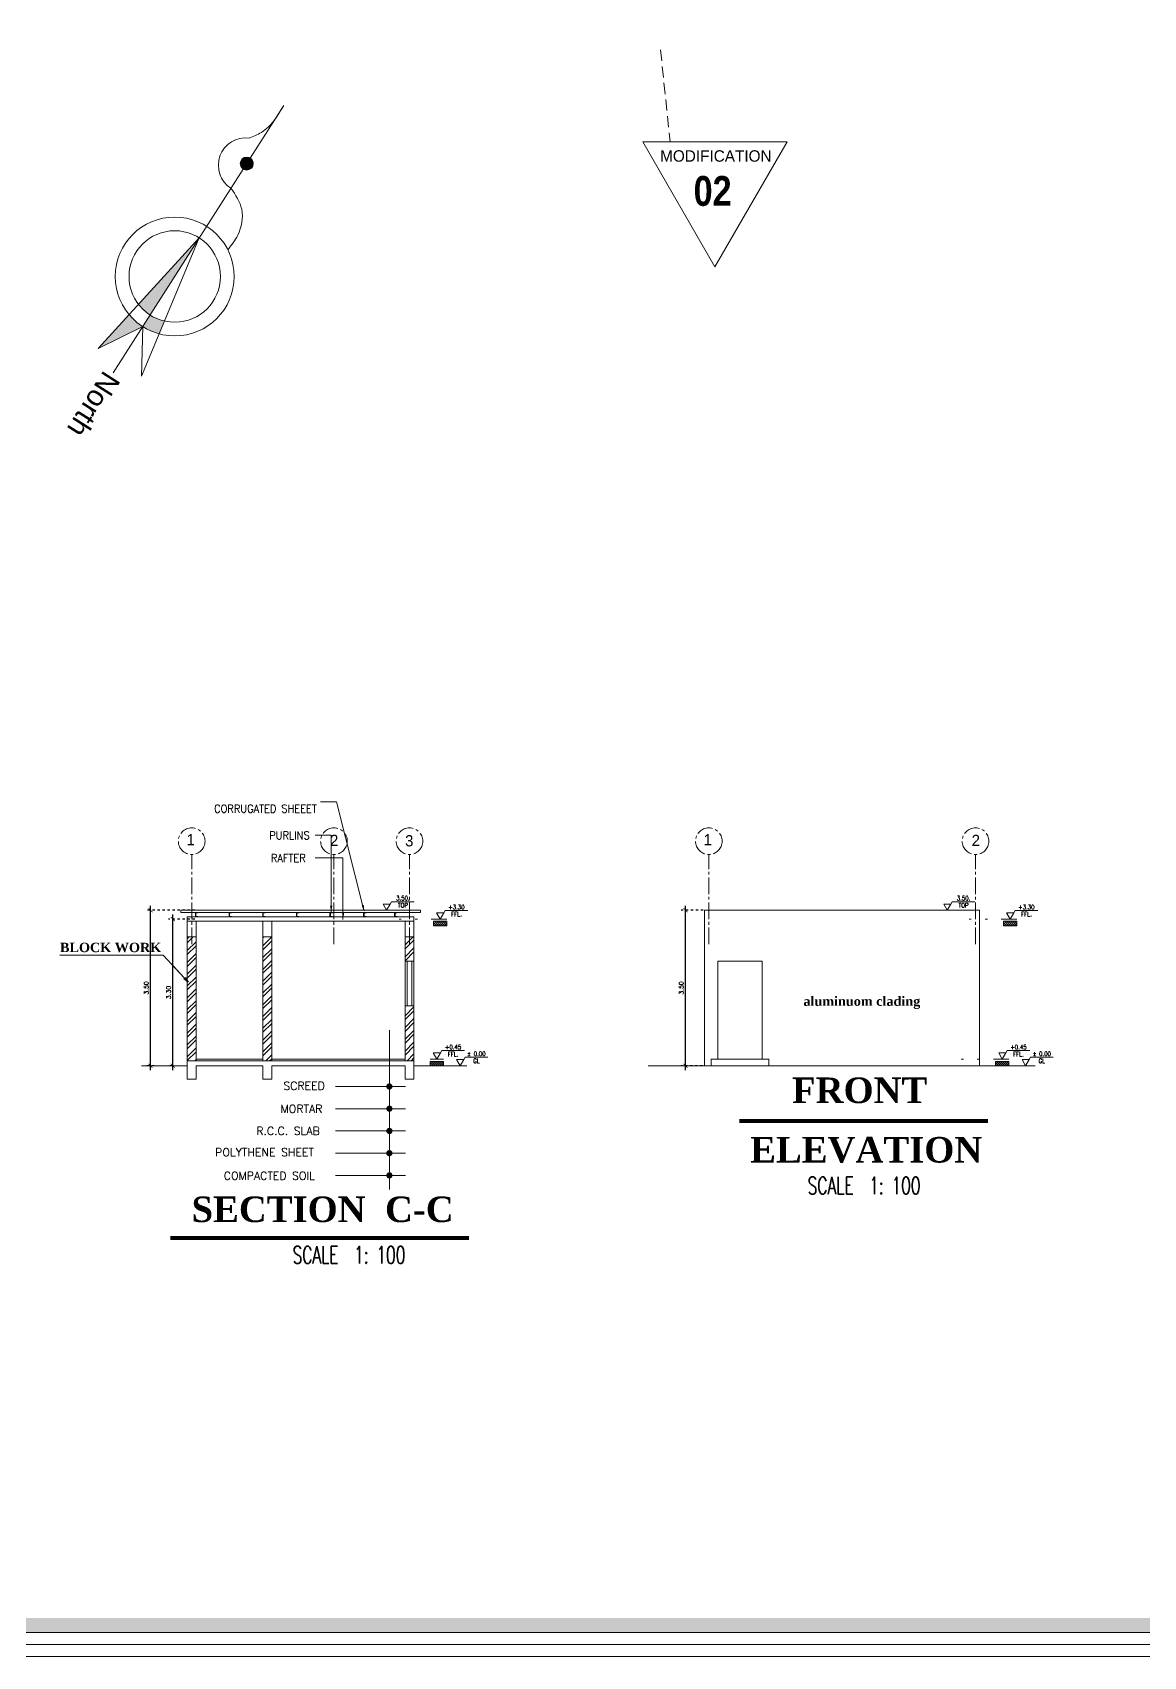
# Model space of a CAD drawing. Header units: inches. Extents: x -68096 to 69834, y -16833 to 17650.
# Drawn here: x 864.4 to 914.4, y 110.4 to 183.5 of the extents above; entities that cross this region are included whole.
import ezdxf
from ezdxf.enums import TextEntityAlignment as Align

# ---------------------------------------------------------------- set-up
doc = ezdxf.new("R2010")
doc.units = ezdxf.units.IN
doc.header["$MEASUREMENT"] = 0
for name, pattern in [('CENTER2', [1.125, 0.75, -0.125, 0.125, -0.125]), ('DOT2', [0.125, 0, -0.125]), ('HIDDEN', [0.375, 0.25, -0.125])]:
    doc.linetypes.add(name, pattern=pattern)
for name, color, linetype in [('-FR-TEXT', 1, 'Continuous'), ('A-TEXT', 3, 'Continuous'), ('A_WALL', 7, 'Continuous'), ('AXES', 251, 'CENTER2'), ('DIAMENSION', 240, 'Continuous'), ('DIM', 31, 'Continuous'), ('DIMENSION', 1, 'Continuous'), ('DOTS', 6, 'DOT2'), ('ELEV', 37, 'Continuous'), ('Hatch', 8, 'Continuous'), ('SEC1', 3, 'Continuous'), ('SECTIONLINE', 3, 'Continuous'), ('STAIR', 1, 'Continuous'), ('TEXT', 23, 'Continuous'), ('TEXT-MAIN', 5, 'Continuous'), ('TILES', 1, 'Continuous'), ('WALL5', 2, 'Continuous'), ('WIN', 1, 'Continuous')]:
    doc.layers.add(name, color=color, linetype=linetype)
for name, color, linetype, lineweight in [('A-LEVEL ICON', 223, 'Continuous', 20), ('ELEV3', 2, 'Continuous', 9), ('REF', 233, 'Continuous', 18)]:
    doc.layers.add(name, color=color, linetype=linetype, lineweight=lineweight)
doc.styles.add('ARAIL BOLD', font='ARIALNB.TTF')
doc.styles.add('ATTRIBUTE', font='ROMANS.shx')
doc.styles.add('Browallia', font='')
doc.styles.add('EJAZ1', font='arial.ttf')
doc.styles.add('POLE', font='timesbd.ttf', dxfattribs={"height": 0.225})
doc.styles.add('ROMANS', font='romans.shx')
doc.styles.get("Standard").update_dxf_attribs({"font": 'arial.ttf'})
doc.styles.add('STYLE6', font='romanc.shx', dxfattribs={"width": 0.6})
doc.styles.add('TXT08', font='SIMPLEX.SHX', dxfattribs={"width": 0.9})
doc.styles.get('Browallia').set_extended_font_data('BrowalliaUPC')
doc.dimstyles.new('1-100-OUT', dxfattribs={"dimscale": 0, "dimtxt": 0.2, "dimasz": 0.18, "dimexe": 0.2, "dimexo": 0.0625, "dimgap": 0.09, "dimtad": 1, "dimtoh": 1, "dimzin": 0, "dimdsep": 46, "dimtxsty": 'ROMANS', "dimblk1": 'ARCHTICK', "dimblk2": 'ARCHTICK', "dimsah": 1, "dimcen": 0.09, "dimdle": 0.2, "dimclrd": 256, "dimclre": 256, "dimclrt": 1, "dimadec": 0, "dimazin": 0, "dimtfac": 1, "dimtmove": 2, "dimatfit": 3, "dimfxl": 1, "dimtolj": 1, "dimtzin": 0, "dimarcsym": 0})
doc.dimstyles.get("Standard").update_dxf_attribs({"dimtxt": 0.18, "dimasz": 0.18, "dimexe": 0.18, "dimexo": 0.0625, "dimgap": 0.09, "dimtad": 0, "dimtih": 1, "dimtoh": 1, "dimdec": 4, "dimzin": 0, "dimdsep": 46, "dimtxsty": 'Standard', "dimcen": 0.09, "dimadec": 0, "dimazin": 0, "dimtfac": 1, "dimtdec": 4, "dimtofl": 0, "dimtmove": 0, "dimatfit": 3, "dimfxl": 1, "dimtolj": 1, "dimtzin": 0, "dimarcsym": 0})
pattern_1 = [(45, (-51.5658, 646.33334), (-0.26516504, 0.26516504), []), (45, (-51.38902, 646.33334), (-0.26516504, 0.26516504), [])]

# ---------------------------------------------------------------- blocks, each defined once
blk = doc.blocks.new('LEVL')
at = {"layer": 'REF'}
for p, q in [((-275, 476), (-1552, 476)), ((-200, 346), (-275, 476))]:
    blk.add_line(p, q, dxfattribs=at)
blk.add_lwpolyline([(200, 346), (-200, 346), (0, 0)], close=True, dxfattribs=at)
at = {"layer": 'REF', "style": 'ATTRIBUTE', "width": 0.8, "flags": 12}
for tag, p in [('POSITION', (-914, 276)), ('LEVEL', (-914, 676))]:
    blk.add_attdef(tag, text='', height=250, dxfattribs=at).set_placement(p, align=Align.MIDDLE)
blk = doc.blocks.new('_ARCHTICK')
at = {"color": 0, "linetype": 'ByBlock', "const_width": 0.15}
blk.add_lwpolyline([(-0.5, -0.5), (0.5, 0.5)], dxfattribs=at)
blk = doc.blocks.new('*D29')
at = {"layer": 'Defpoints', "color": 0, "transparency": 16777216}
for p in [(870.709, 143.56), (871.76, 143.56), (870.738, 136.96)]:
    blk.add_point(p, dxfattribs=at)
at = {"layer": 'DIAMENSION', "linetype": 'DOT2', "lineweight": -2, "transparency": 16777216}
for p, q in [((871.697, 143.56), (870.509, 143.56)), ((870.675, 136.96), (870.509, 136.96))]:
    blk.add_line(p, q, dxfattribs=at)
at = {"layer": 'DIAMENSION', "lineweight": -2, "transparency": 16777216}
blk.add_line((870.709, 136.76), (870.709, 143.76), dxfattribs=at)
at = {"layer": 'DIAMENSION', "lineweight": -2, "transparency": 16777216, "xscale": 0.18, "yscale": 0.18, "zscale": 0.18}
for p, rotation in [((870.709, 143.56), 90), ((870.709, 136.96), 270)]:
    blk.add_blockref('_ARCHTICK', p, dxfattribs=dict(at, rotation=rotation))
at = {"layer": 'DIAMENSION', "color": 1, "lineweight": 0, "transparency": 16777216, "insert": (870.519, 140.26), "char_height": 0.2, "attachment_point": 5, "rotation": 90, "style": 'ROMANS'}
blk.add_mtext('\\A1;3.30', dxfattribs=at)
blk = doc.blocks.new('*D30')
at = {"layer": 'Defpoints', "color": 0, "transparency": 16777216}
for p in [(869.704, 143.96), (871.76, 143.96), (869.93, 136.96)]:
    blk.add_point(p, dxfattribs=at)
at = {"layer": 'DIAMENSION', "linetype": 'DOT2', "lineweight": -2, "transparency": 16777216}
for p, q in [((871.697, 143.96), (869.504, 143.96)), ((869.868, 136.96), (869.504, 136.96))]:
    blk.add_line(p, q, dxfattribs=at)
at = {"layer": 'DIAMENSION', "lineweight": -2, "transparency": 16777216}
blk.add_line((869.704, 136.76), (869.704, 144.16), dxfattribs=at)
at = {"layer": 'DIAMENSION', "lineweight": -2, "transparency": 16777216, "xscale": 0.18, "yscale": 0.18, "zscale": 0.18}
for p, rotation in [((869.704, 143.96), 90), ((869.704, 136.96), 270)]:
    blk.add_blockref('_ARCHTICK', p, dxfattribs=dict(at, rotation=rotation))
at = {"layer": 'DIAMENSION', "color": 1, "lineweight": 0, "transparency": 16777216, "insert": (869.514, 140.46), "char_height": 0.2, "attachment_point": 5, "rotation": 90, "style": 'ROMANS'}
blk.add_mtext('\\A1;3.50', dxfattribs=at)
blk = doc.blocks.new('*D31')
at = {"layer": 'Defpoints', "color": 0, "transparency": 16777216}
for p in [(893.78, 143.96), (894.631, 143.96), (894.607, 136.96)]:
    blk.add_point(p, dxfattribs=at)
at = {"layer": 'DIAMENSION', "linetype": 'DOT2', "lineweight": -2, "transparency": 16777216}
for p, q in [((894.568, 143.96), (893.58, 143.96)), ((894.545, 136.96), (893.58, 136.96))]:
    blk.add_line(p, q, dxfattribs=at)
at = {"layer": 'DIAMENSION', "lineweight": -2, "transparency": 16777216}
blk.add_line((893.78, 136.76), (893.78, 144.16), dxfattribs=at)
at = {"layer": 'DIAMENSION', "lineweight": -2, "transparency": 16777216, "xscale": 0.18, "yscale": 0.18, "zscale": 0.18}
for p, rotation in [((893.78, 143.96), 90), ((893.78, 136.96), 270)]:
    blk.add_blockref('_ARCHTICK', p, dxfattribs=dict(at, rotation=rotation))
at = {"layer": 'DIAMENSION', "color": 1, "lineweight": 0, "transparency": 16777216, "insert": (893.59, 140.46), "char_height": 0.2, "attachment_point": 5, "rotation": 90, "style": 'ROMANS'}
blk.add_mtext('\\A1;3.50', dxfattribs=at)

msp = doc.modelspace()

# ---------------------------------------------------------------- hatches: boundary and pattern name
at = {"layer": 'A_WALL', "lineweight": 0, "ltscale": 2}
h = msp.add_hatch(dxfattribs=at)
h.set_pattern_fill('ANSI31', color=0, scale=0.059929, angle=-11.2116829, style=0)
h.set_pattern_definition([(38.6598082503, (-224829.847133, -214712.182093), (-0.00467964403559, 0.00584955504527), [])])
edge = h.paths.add_edge_path()
edge.add_line((871.83506, 143.86004), (871.83506, 143.85481))
edge.add_arc((871.82008, 143.85481), 0.01498, -90.0000001, 0.0000002, ccw=False)
edge.add_line((871.82008, 143.83983), (871.80011, 143.83983))
edge.add_line((871.80011, 143.83983), (871.80233, 143.8598))
edge.add_line((871.80233, 143.8598), (871.83506, 143.86004))
h.paths.add_polyline_path([(871.80233, 143.8598), (871.80011, 143.83983), (871.74517, 143.83983), (871.74517, 143.68002), (871.78235, 143.68002), (871.78013, 143.66004), (871.7252, 143.66004), (871.7252, 143.86004)])
edge = h.paths.add_edge_path()
edge.add_line((871.78013, 143.66004), (871.78235, 143.68002))
edge.add_line((871.78235, 143.68002), (871.82008, 143.68002))
edge.add_arc((871.82008, 143.66503), 0.01498, -0.0000002, 90.0000001, ccw=False)
edge.add_line((871.83506, 143.66503), (871.83506, 143.66004))
edge.add_line((871.83506, 143.66004), (871.78013, 143.66004))
h = msp.add_hatch(dxfattribs=at)
h.set_pattern_fill('ANSI31', color=0, scale=0.059929, angle=-11.2116829, style=0)
h.set_pattern_definition([(38.6598082503, (-224828.332907, -214712.182093), (-0.00467964403559, 0.00584955504527), [])])
edge = h.paths.add_edge_path()
edge.add_line((873.34929, 143.86004), (873.34929, 143.85481))
edge.add_arc((873.33431, 143.85481), 0.01498, -90.0000001, 0.0000002, ccw=False)
edge.add_line((873.33431, 143.83983), (873.31433, 143.83983))
edge.add_line((873.31433, 143.83983), (873.31655, 143.8598))
edge.add_line((873.31655, 143.8598), (873.34929, 143.86004))
h.paths.add_polyline_path([(873.31655, 143.8598), (873.31433, 143.83983), (873.2594, 143.83983), (873.2594, 143.68002), (873.29658, 143.68002), (873.29436, 143.66004), (873.23942, 143.66004), (873.23942, 143.86004)])
edge = h.paths.add_edge_path()
edge.add_line((873.29436, 143.66004), (873.29658, 143.68002))
edge.add_line((873.29658, 143.68002), (873.33431, 143.68002))
edge.add_arc((873.33431, 143.66503), 0.01498, -0.0000002, 90.0000001, ccw=False)
edge.add_line((873.34929, 143.66503), (873.34929, 143.66004))
edge.add_line((873.34929, 143.66004), (873.29436, 143.66004))
h = msp.add_hatch(dxfattribs=at)
h.set_pattern_fill('ANSI31', color=0, scale=0.059929, angle=-11.2116829, style=0)
h.set_pattern_definition([(38.6598082503, (-224826.818681, -214712.182093), (-0.00467964403559, 0.00584955504527), [])])
edge = h.paths.add_edge_path()
edge.add_line((874.86352, 143.86004), (874.86352, 143.85481))
edge.add_arc((874.84853, 143.85481), 0.01498, -90.0000001, 0.0000002, ccw=False)
edge.add_line((874.84853, 143.83983), (874.82856, 143.83983))
edge.add_line((874.82856, 143.83983), (874.83078, 143.8598))
edge.add_line((874.83078, 143.8598), (874.86352, 143.86004))
h.paths.add_polyline_path([(874.83078, 143.8598), (874.82856, 143.83983), (874.77362, 143.83983), (874.77362, 143.68002), (874.8108, 143.68002), (874.80858, 143.66004), (874.75365, 143.66004), (874.75365, 143.86004)])
edge = h.paths.add_edge_path()
edge.add_line((874.80858, 143.66004), (874.8108, 143.68002))
edge.add_line((874.8108, 143.68002), (874.84853, 143.68002))
edge.add_arc((874.84853, 143.66503), 0.01498, -0.0000002, 90.0000001, ccw=False)
edge.add_line((874.86352, 143.66503), (874.86352, 143.66004))
edge.add_line((874.86352, 143.66004), (874.80858, 143.66004))
h = msp.add_hatch(dxfattribs=at)
h.set_pattern_fill('ANSI31', color=0, scale=0.059929, angle=-11.2116829, style=0)
h.set_pattern_definition([(38.6598082503, (-224825.304455, -214712.182093), (-0.00467964403559, 0.00584955504527), [])])
edge = h.paths.add_edge_path()
edge.add_line((876.37774, 143.86004), (876.37774, 143.85481))
edge.add_arc((876.36276, 143.85481), 0.01498, -90.0000001, 0.0000002, ccw=False)
edge.add_line((876.36276, 143.83983), (876.34278, 143.83983))
edge.add_line((876.34278, 143.83983), (876.345, 143.8598))
edge.add_line((876.345, 143.8598), (876.37774, 143.86004))
h.paths.add_polyline_path([(876.345, 143.8598), (876.34278, 143.83983), (876.28785, 143.83983), (876.28785, 143.68002), (876.32503, 143.68002), (876.32281, 143.66004), (876.26787, 143.66004), (876.26787, 143.86004)])
edge = h.paths.add_edge_path()
edge.add_line((876.32281, 143.66004), (876.32503, 143.68002))
edge.add_line((876.32503, 143.68002), (876.36276, 143.68002))
edge.add_arc((876.36276, 143.66503), 0.01498, -0.0000002, 90.0000001, ccw=False)
edge.add_line((876.37774, 143.66503), (876.37774, 143.66004))
edge.add_line((876.37774, 143.66004), (876.32281, 143.66004))
h = msp.add_hatch(dxfattribs=at)
h.set_pattern_fill('ANSI31', color=0, scale=0.059929, angle=-11.2116829, style=0)
h.set_pattern_definition([(38.6598082503, (-224823.7902294, -214712.182093), (-0.00467964403559, 0.00584955504527), [])])
edge = h.paths.add_edge_path()
edge.add_line((877.89197, 143.86004), (877.89197, 143.85481))
edge.add_arc((877.87699, 143.85481), 0.01498, -90.0000001, 0.0000002, ccw=False)
edge.add_line((877.87699, 143.83983), (877.85701, 143.83983))
edge.add_line((877.85701, 143.83983), (877.85923, 143.8598))
edge.add_line((877.85923, 143.8598), (877.89197, 143.86004))
h.paths.add_polyline_path([(877.85923, 143.8598), (877.85701, 143.83983), (877.80207, 143.83983), (877.80207, 143.68002), (877.83925, 143.68002), (877.83703, 143.66004), (877.7821, 143.66004), (877.7821, 143.86004)])
edge = h.paths.add_edge_path()
edge.add_line((877.83703, 143.66004), (877.83925, 143.68002))
edge.add_line((877.83925, 143.68002), (877.87699, 143.68002))
edge.add_arc((877.87699, 143.66503), 0.01498, -0.0000002, 90.0000001, ccw=False)
edge.add_line((877.89197, 143.66503), (877.89197, 143.66004))
edge.add_line((877.89197, 143.66004), (877.83703, 143.66004))
h = msp.add_hatch(dxfattribs=at)
h.set_pattern_fill('ANSI31', color=0, scale=0.059929, angle=-11.2116829, style=0)
h.set_pattern_definition([(38.6598082503, (-224822.2760036, -214712.182093), (-0.00467964403559, 0.00584955504527), [])])
edge = h.paths.add_edge_path()
edge.add_line((879.40619, 143.86004), (879.40619, 143.85481))
edge.add_arc((879.39121, 143.85481), 0.01498, -90.0000001, 0.0000002, ccw=False)
edge.add_line((879.39121, 143.83983), (879.37124, 143.83983))
edge.add_line((879.37124, 143.83983), (879.37345, 143.8598))
edge.add_line((879.37345, 143.8598), (879.40619, 143.86004))
h.paths.add_polyline_path([(879.37345, 143.8598), (879.37124, 143.83983), (879.3163, 143.83983), (879.3163, 143.68002), (879.35348, 143.68002), (879.35126, 143.66004), (879.29632, 143.66004), (879.29632, 143.86004)])
edge = h.paths.add_edge_path()
edge.add_line((879.35126, 143.66004), (879.35348, 143.68002))
edge.add_line((879.35348, 143.68002), (879.39121, 143.68002))
edge.add_arc((879.39121, 143.66503), 0.01498, -0.0000002, 90.0000001, ccw=False)
edge.add_line((879.40619, 143.66503), (879.40619, 143.66004))
edge.add_line((879.40619, 143.66004), (879.35126, 143.66004))
h = msp.add_hatch(dxfattribs=at)
h.set_pattern_fill('ANSI31', color=0, scale=0.059929, angle=-11.2116829, style=0)
h.set_pattern_definition([(38.6598082503, (-224820.88363, -214712.182093), (-0.00467964403559, 0.00584955504527), [])])
edge = h.paths.add_edge_path()
edge.add_line((880.79857, 143.86004), (880.79857, 143.85481))
edge.add_arc((880.78358, 143.85481), 0.01498, -90.0000001, 0.0000002, ccw=False)
edge.add_line((880.78358, 143.83983), (880.76361, 143.83983))
edge.add_line((880.76361, 143.83983), (880.76583, 143.8598))
edge.add_line((880.76583, 143.8598), (880.79857, 143.86004))
h.paths.add_polyline_path([(880.76583, 143.8598), (880.76361, 143.83983), (880.70867, 143.83983), (880.70867, 143.68002), (880.74585, 143.68002), (880.74363, 143.66004), (880.6887, 143.66004), (880.6887, 143.86004)])
edge = h.paths.add_edge_path()
edge.add_line((880.74363, 143.66004), (880.74585, 143.68002))
edge.add_line((880.74585, 143.68002), (880.78358, 143.68002))
edge.add_arc((880.78358, 143.66503), 0.01498, -0.0000002, 90.0000001, ccw=False)
edge.add_line((880.79857, 143.66503), (880.79857, 143.66004))
edge.add_line((880.79857, 143.66004), (880.74363, 143.66004))
at = {"layer": 'DIMENSION', "lineweight": 0}
h = msp.add_hatch(dxfattribs=at)
h.set_pattern_fill('ANSI31', color=0, scale=0.02, style=0)
h.set_pattern_definition([(135, (883.04126, 143.26004), (0.044901, 0.044901), [])])
h.paths.add_polyline_path([(882.44126, 143.26004), (882.44126, 143.46004), (883.04126, 143.46004), (883.04126, 143.26004)])
h = msp.add_hatch(dxfattribs=at)
h.set_pattern_fill('ANSI31', color=0, scale=0.02, style=0)
h.set_pattern_definition([(135, (908.68856, 143.26004), (0.044901, 0.044901), [])])
h.paths.add_polyline_path([(908.08856, 143.26004), (908.08856, 143.46004), (908.68856, 143.46004), (908.68856, 143.26004)])
h = msp.add_hatch(dxfattribs=at)
h.set_pattern_fill('ANSI31', color=0, scale=0.02, style=0)
h.set_pattern_definition([(135, (882.891803, 136.96004), (0.044901, 0.044901), [])])
h.paths.add_polyline_path([(882.2918, 136.96004), (882.2918, 137.16004), (882.8918, 137.16004), (882.8918, 136.96004)])
h = msp.add_hatch(dxfattribs=at)
h.set_pattern_fill('ANSI31', color=0, scale=0.02, style=0)
h.set_pattern_definition([(135, (908.33307, 136.96004), (0.044901, 0.044901), [])])
h.paths.add_polyline_path([(907.73307, 136.96004), (907.73307, 137.16004), (908.33307, 137.16004), (908.33307, 136.96004)])
at = {"layer": 'ELEV', "lineweight": 0}
for points in [[(873.78124, 177.41031, -1.0000004), (874.29204, 177.69995, -1.0000004)], [(869.6904, 170.74053), (869.35856, 170.22023, 0.07623635), (870.10032, 169.89292), (870.34085, 170.46893, -0.08630316)]]:
    msp.add_hatch(color=0, dxfattribs=at).paths.add_polyline_path(points)
h = msp.add_hatch(color=0, dxfattribs=at)
h.paths.add_polyline_path([(867.358, 169.23116), (869.35856, 170.22023, -0.07623635), (868.74898, 170.75479)])
h.paths.add_polyline_path([(869.16984, 171.21578, 0.08630316), (869.6904, 170.74053), (871.90268, 174.20923)])
at = {"layer": 'STAIR', "lineweight": 0}
h = msp.add_hatch(dxfattribs=at)
h.set_pattern_fill('ANSI32', color=0, style=0)
h.set_pattern_definition(pattern_1)
h.paths.add_polyline_path([(871.75999, 142.76004), (871.35999, 142.76004), (871.35999, 137.18504), (871.75999, 137.18504)])
h = msp.add_hatch(dxfattribs=at)
h.set_pattern_fill('ANSI32', color=0, style=0)
h.set_pattern_definition(pattern_1)
h.paths.add_polyline_path([(875.15999, 142.76004), (874.75999, 142.76004), (874.75999, 137.18504), (875.15999, 137.18504)])
at = {"layer": 'WIN', "linetype": 'Continuous', "lineweight": 0}
h = msp.add_hatch(color=86, dxfattribs=at)
h.paths.add_polyline_path([(753.52048, 259.65313), (753.52048, 111.45572), (963.30992, 111.45572), (963.30992, 259.65313)])
h.paths.add_polyline_path([(922.89008, 259.02765), (922.89008, 112.11079), (962.68444, 112.11079), (962.68444, 259.02765)], flags=16)
h.paths.add_polyline_path([(922.26459, 112.11079), (754.14633, 112.11079), (754.14633, 259.02765), (922.26459, 259.02765)], flags=16)
h = msp.add_hatch(color=7, dxfattribs=at)
h.paths.add_polyline_path([(753.52048, 259.65313), (753.52048, 111.45572), (963.30992, 111.45572), (963.30992, 259.65313)])
h.paths.add_polyline_path([(922.89008, 259.02765), (922.89008, 112.11079), (962.68444, 112.11079), (962.68444, 259.02765)], flags=16)
h.paths.add_polyline_path([(922.26459, 112.11079), (754.14633, 112.11079), (754.14633, 259.02765), (922.26459, 259.02765)], flags=16)

# ---------------------------------------------------------------- linework, layer by layer
at = {"color": 251, "linetype": 'HIDDEN', "lineweight": 0, "ltscale": 2, "true_color": 0x636466}
msp.add_line((892.65768, 182.67345), (893.08474, 178.53242), dxfattribs=at)
at = {"color": 0, "lineweight": 0}
for p, q in [((877.35251, 148.82956), (878.07407, 148.82935)), ((879.29848, 143.96004), (878.07407, 148.82935)), ((877.10842, 147.33159), (877.82998, 147.33137)), ((877.82927, 143.839), (877.82998, 147.33137)), ((877.10821, 146.31579), (878.36742, 146.31541)), ((878.36685, 143.539), (878.36742, 146.31541))]:
    msp.add_line(p, q, dxfattribs=at)
at = {"color": 251, "lineweight": 0, "true_color": 0x636466}
msp.add_lwpolyline([(895.10446, 172.90319), (898.35449, 178.53242), (891.85442, 178.53242)], close=True, dxfattribs=at)
at = {"color": 0, "lineweight": 0}
for points in [[(877.78707, 144.16), (877.88707, 144.15998), (877.83701, 143.85999)], [(879.30573, 144.18802), (879.20884, 144.16325), (879.33158, 143.88498)], [(878.32465, 143.86), (878.42465, 143.85998), (878.37459, 143.55999)]]:
    msp.add_solid(points, dxfattribs=at)
at = {"layer": 'AXES', "color": 8, "lineweight": 0}
for p, q in [((871.55999, 142.43447), (871.55999, 146.46674)), ((877.95999, 142.43447), (877.95999, 146.46674)), ((881.35999, 142.43447), (881.35999, 146.46674)), ((894.83056, 142.43447), (894.83056, 146.46674)), ((906.83273, 142.43447), (906.83273, 146.46674))]:
    msp.add_line(p, q, dxfattribs=at)
at = {"layer": 'AXES', "color": 0, "lineweight": 0}
for centre in [(871.55999, 147.06674), (877.95999, 147.06674), (881.35999, 147.06674), (894.83056, 147.06674), (906.83273, 147.06674)]:
    msp.add_circle(centre, 0.6, dxfattribs=at)
at = {"layer": 'DIAMENSION', "color": 0, "lineweight": 0}
msp.add_line((882.2918, 136.96004), (882.8918, 136.96004), dxfattribs=at)
at = {"layer": 'DIM', "color": 0, "lineweight": 0, "const_width": 0.18}
for points in [[(896.20776, 134.47899), (907.3865, 134.47899)], [(870.60049, 129.21465), (884.03777, 129.21465)]]:
    msp.add_lwpolyline(points, dxfattribs=at)
at = {"layer": 'DIMENSION', "color": 0, "lineweight": 0}
for p, q in [((880.10478, 143.96004), (879.50478, 143.96004)), ((882.44126, 143.56004), (883.04126, 143.56004)), ((908.08856, 143.56004), (908.68856, 143.56004)), ((882.2918, 137.26004), (882.8918, 137.26004)), ((883.34064, 136.96004), (883.94064, 136.96004)), ((907.73307, 137.26004), (908.33307, 137.26004))]:
    msp.add_line(p, q, dxfattribs=at)
for points in [[(882.44126, 143.26004), (883.04126, 143.26004), (883.04126, 143.46004), (882.44126, 143.46004)], [(908.08856, 143.26004), (908.68856, 143.26004), (908.68856, 143.46004), (908.08856, 143.46004)], [(882.2918, 136.96004), (882.8918, 136.96004), (882.8918, 137.16004), (882.2918, 137.16004)], [(907.73307, 136.96004), (908.33307, 136.96004), (908.33307, 137.16004), (907.73307, 137.16004)]]:
    msp.add_lwpolyline(points, close=True, dxfattribs=at)
at = {"layer": 'DOTS', "color": 0, "lineweight": 0, "ltscale": 5}
for p, q in [((882.44126, 143.56004), (880.44029, 143.56004)), ((908.08856, 143.56004), (906.08759, 143.56004)), ((907.73307, 137.26004), (905.7321, 137.26004))]:
    msp.add_line(p, q, dxfattribs=at)
at = {"layer": 'ELEV', "color": 0, "lineweight": 0}
for p, q in [((875.6994, 180.16234), (874.19452, 177.80267)), ((873.87757, 177.30836), (868.03119, 168.13901)), ((871.90268, 174.20923), (867.358, 169.23116)), ((871.90268, 174.20923), (869.30537, 167.98916)), ((867.358, 169.23116), (869.35856, 170.22023)), ((869.30537, 167.98916), (869.35856, 170.22023))]:
    msp.add_line(p, q, dxfattribs=at)
for centre, radius in [((874.03664, 177.55513), 0.2936), ((870.79654, 172.47488), 2.67418), ((870.79654, 172.47488), 2.05706)]:
    msp.add_circle(centre, radius, dxfattribs=at)
msp.add_arc((873.98863, 177.47985), 1.2303, 82.9854898, 237.4709111, dxfattribs=at)
for points in [[(875.6994, 180.16234), (874.69359, 178.95619), (874.13887, 178.70094)], [(873.32706, 176.44256), (873.81067, 175.50113), (873.6305, 174.33207), (873.18555, 173.67651)]]:
    msp.add_spline(points, degree=3, dxfattribs=at)
at = {"layer": 'ELEV3', "color": 0, "lineweight": 0}
for p, q in [((881.25999, 141.66004), (881.25999, 139.66004)), ((881.45999, 141.66004), (881.45999, 139.66004))]:
    msp.add_line(p, q, dxfattribs=at)
at = {"layer": 'Hatch', "color": 0, "linetype": 'Continuous', "lineweight": 0}
for points in [[(871.74517, 143.83983), (871.82008, 143.83983, 0.41421356), (871.83506, 143.85481), (871.83506, 143.86004), (871.7252, 143.86004), (871.7252, 143.66004), (871.83506, 143.66004), (871.83506, 143.66503, 0.41421356), (871.82008, 143.68002), (871.74517, 143.68002)], [(873.2594, 143.83983), (873.33431, 143.83983, 0.41421356), (873.34929, 143.85481), (873.34929, 143.86004), (873.23942, 143.86004), (873.23942, 143.66004), (873.34929, 143.66004), (873.34929, 143.66503, 0.41421356), (873.33431, 143.68002), (873.2594, 143.68002)], [(874.77362, 143.83983), (874.84853, 143.83983, 0.41421356), (874.86352, 143.85481), (874.86352, 143.86004), (874.75365, 143.86004), (874.75365, 143.66004), (874.86352, 143.66004), (874.86352, 143.66503, 0.41421356), (874.84853, 143.68002), (874.77362, 143.68002)], [(876.28785, 143.83983), (876.36276, 143.83983, 0.41421356), (876.37774, 143.85481), (876.37774, 143.86004), (876.26787, 143.86004), (876.26787, 143.66004), (876.37774, 143.66004), (876.37774, 143.66503, 0.41421356), (876.36276, 143.68002), (876.28785, 143.68002)], [(877.80207, 143.83983), (877.87699, 143.83983, 0.41421356), (877.89197, 143.85481), (877.89197, 143.86004), (877.7821, 143.86004), (877.7821, 143.66004), (877.89197, 143.66004), (877.89197, 143.66503, 0.41421356), (877.87699, 143.68002), (877.80207, 143.68002)], [(879.3163, 143.83983), (879.39121, 143.83983, 0.41421356), (879.40619, 143.85481), (879.40619, 143.86004), (879.29632, 143.86004), (879.29632, 143.66004), (879.40619, 143.66004), (879.40619, 143.66503, 0.41421356), (879.39121, 143.68002), (879.3163, 143.68002)], [(880.70867, 143.83983), (880.78358, 143.83983, 0.41421356), (880.79857, 143.85481), (880.79857, 143.86004), (880.6887, 143.86004), (880.6887, 143.66004), (880.79857, 143.66004), (880.79857, 143.66503, 0.41421356), (880.78358, 143.68002), (880.70867, 143.68002)]]:
    msp.add_lwpolyline(points, format="xyb", close=True, dxfattribs=at)
at = {"layer": 'SEC1', "color": 0, "lineweight": 0}
msp.add_line((875.15999, 136.36004), (874.75999, 136.36004), dxfattribs=at)
at = {"layer": 'SECTIONLINE', "color": 0, "linetype": 'ByBlock', "lineweight": 0}
for p, q in [((871.06727, 143.86004), (871.06727, 143.96004)), ((871.06727, 143.96004), (881.85999, 143.96004)), ((881.85999, 143.86004), (881.85999, 143.96004)), ((871.06727, 143.86004), (881.85999, 143.86004)), ((871.35999, 143.66004), (881.55999, 143.66004)), ((871.35999, 143.46004), (881.55999, 143.46004))]:
    msp.add_line(p, q, dxfattribs=at)
at = {"layer": 'STAIR', "color": 0, "lineweight": 0}
for p, q in [((881.15999, 142.39493), (881.5251, 142.76004)), ((881.15999, 142.74848), (881.17155, 142.76004)), ((881.15999, 142.21815), (881.55999, 142.61815)), ((881.15999, 141.8646), (881.55999, 142.2646)), ((881.15999, 141.68782), (881.55999, 142.08782)), ((881.15999, 139.21295), (881.55999, 139.61295)), ((881.15999, 139.03617), (881.55999, 139.43617)), ((881.15999, 138.68262), (881.55999, 139.08262)), ((881.15999, 138.50584), (881.55999, 138.90584)), ((881.15999, 138.15229), (881.55999, 138.55229)), ((881.15999, 137.97551), (881.55999, 138.37551)), ((881.15999, 137.62196), (881.55999, 138.02196)), ((881.15999, 137.44518), (881.55999, 137.84518)), ((881.2534, 137.18504), (881.55999, 137.49163)), ((881.43018, 137.18504), (881.55999, 137.31485)), ((897.53056, 137.26004), (894.93056, 137.26004)), ((894.93056, 137.26004), (894.93056, 136.96004)), ((897.53056, 137.26004), (897.53056, 136.96004))]:
    msp.add_line(p, q, dxfattribs=at)
at = {"layer": 'TILES', "color": 0, "lineweight": 0, "ltscale": 2}
for p, q in [((880.45612, 138.56416), (880.45612, 131.40059)), ((881.17941, 136.02834), (878.03502, 136.02834)), ((881.17941, 135.02834), (878.03502, 135.02834)), ((881.17941, 134.02834), (878.03502, 134.02834)), ((881.17941, 133.02834), (878.03502, 133.02834)), ((881.17941, 132.02834), (878.03502, 132.02834))]:
    msp.add_line(p, q, dxfattribs=at)
at = {"layer": 'TILES', "color": 0, "lineweight": 0, "ltscale": 2, "const_width": 0.14}
for points in [[(880.52612, 136.02834, 1), (880.38612, 136.02834, 1)], [(880.52612, 135.02834, 1), (880.38612, 135.02834, 1)], [(880.52612, 134.02834, 1), (880.38612, 134.02834, 1)], [(880.52612, 133.02834, 1), (880.38612, 133.02834, 1)], [(880.52612, 132.02834, 1), (880.38612, 132.02834, 1)]]:
    msp.add_lwpolyline(points, format="xyb", close=True, dxfattribs=at)
at = {"layer": 'WALL5', "color": 0, "lineweight": 0}
for p, q in [((907.00729, 143.96004), (894.63056, 143.96004)), ((894.63056, 143.96004), (894.63056, 136.96004)), ((907.00729, 143.96004), (907.00729, 136.96004)), ((871.35999, 143.66004), (871.35999, 136.36004)), ((871.75999, 143.46004), (871.75999, 137.18504)), ((874.75999, 143.46004), (874.75999, 137.18504)), ((874.75999, 143.46004), (881.55999, 143.46004)), ((875.15999, 143.46004), (875.15999, 137.18504)), ((881.15999, 143.46004), (881.15999, 137.18504)), ((881.55999, 143.66004), (881.55999, 136.36004)), ((871.35999, 142.76004), (871.75999, 142.76004)), ((874.75999, 142.76004), (875.15999, 142.76004)), ((881.15999, 142.76004), (881.55999, 142.76004)), ((881.15999, 141.66004), (881.55999, 141.66004)), ((897.23056, 141.66004), (895.23056, 141.66004)), ((895.23056, 141.66004), (895.23056, 137.26004)), ((897.23056, 141.66004), (897.23056, 137.26004)), ((881.15999, 139.66004), (881.55999, 139.66004)), ((871.35999, 136.96004), (869.30316, 136.96004)), ((871.35999, 137.18504), (881.55999, 137.18504)), ((871.75999, 137.26004), (874.75999, 137.26004)), ((874.75999, 136.96004), (871.75999, 136.96004)), ((871.75999, 136.96004), (871.75999, 136.36004)), ((871.75999, 136.96004), (874.75999, 136.96004)), ((874.75999, 136.96004), (874.75999, 136.36004)), ((875.15999, 137.26004), (881.15999, 137.26004)), ((881.15999, 136.96004), (875.15999, 136.96004)), ((875.15999, 136.96004), (875.15999, 136.36004)), ((875.15999, 136.96004), (881.15999, 136.96004)), ((881.15999, 137.26004), (880.29084, 137.26004)), ((881.15999, 136.96004), (881.15999, 136.36004)), ((883.90014, 136.96004), (881.55999, 136.96004)), ((909.51035, 136.95889), (892.09289, 136.96004)), ((871.35999, 136.36004), (871.75999, 136.36004)), ((874.75999, 136.36004), (875.15999, 136.36004)), ((881.15999, 136.36004), (881.55999, 136.36004))]:
    msp.add_line(p, q, dxfattribs=at)
at = {"layer": 'WIN', "color": 7, "linetype": 'Continuous', "lineweight": 0}
for points in [[(752.44464, 110.37988), (964.38576, 110.37988), (964.38576, 260.72897), (752.44464, 260.72897)], [(752.44464, 110.37988), (964.38576, 110.37988), (964.38576, 260.72897), (752.44464, 260.72897)], [(752.98256, 110.9178), (963.84784, 110.9178), (963.84784, 260.19105), (752.98256, 260.19105)], [(752.98256, 110.9178), (963.84784, 110.9178), (963.84784, 260.19105), (752.98256, 260.19105)], [(753.52048, 111.45572), (963.30992, 111.45572), (963.30992, 259.65313), (753.52048, 259.65313)], [(753.52048, 111.45572), (963.30992, 111.45572), (963.30992, 259.65313), (753.52048, 259.65313)]]:
    msp.add_lwpolyline(points, close=True, dxfattribs=at)

# ---------------------------------------------------------------- block references
at = {"layer": 'A-LEVEL ICON', "color": 0, "lineweight": 0}
ref = msp.add_blockref('LEVL', (880.33253, 143.96004), dxfattribs=dict(at, xscale=-0.0008000000381843, yscale=0.0008000000090805, zscale=0.0008000000001863))
ref.add_attrib('LEVEL', '3.50.', dxfattribs={"layer": 'REF', "height": 0.2, "style": 'ATTRIBUTE', "width": 0.8, "flags": 12}).set_placement((881.06347, 144.50109), align=Align.MIDDLE)
ref.add_attrib('POSITION', 'TOP', dxfattribs={"layer": 'REF', "height": 0.2, "style": 'ATTRIBUTE', "width": 0.8, "flags": 12}).set_placement((881.06347, 144.18109), align=Align.MIDDLE)
ref = msp.add_blockref('LEVL', (882.74126, 143.56004), dxfattribs=dict(at, xscale=-0.0008000000381843, yscale=0.0008000000090805, zscale=0.0008000000001863))
ref.add_attrib('LEVEL', '+3.30', dxfattribs={"layer": 'REF', "height": 0.2, "style": 'ATTRIBUTE', "width": 0.8, "flags": 12}).set_placement((883.47219, 144.10109), align=Align.MIDDLE)
ref.add_attrib('POSITION', 'FFL.', dxfattribs={"layer": 'REF', "height": 0.2, "style": 'ATTRIBUTE', "width": 0.8, "flags": 12}).set_placement((883.47219, 143.78109), align=Align.MIDDLE)
ref = msp.add_blockref('LEVL', (905.56012, 143.96004), dxfattribs=dict(at, xscale=-0.0008000000373228, yscale=0.0008000000082190001, zscale=0.0007999999993248))
ref.add_attrib('LEVEL', '3.50.', dxfattribs={"layer": 'REF', "height": 0.2, "style": 'ATTRIBUTE', "width": 0.8, "flags": 12}).set_placement((906.29105, 144.50109), align=Align.MIDDLE)
ref.add_attrib('POSITION', 'TOP', dxfattribs={"layer": 'REF', "height": 0.2, "style": 'ATTRIBUTE', "width": 0.8, "flags": 12}).set_placement((906.29105, 144.18109), align=Align.MIDDLE)
ref = msp.add_blockref('LEVL', (908.38856, 143.56004), dxfattribs=dict(at, xscale=-0.0008000000373228, yscale=0.0008000000082190001, zscale=0.0007999999993248))
ref.add_attrib('LEVEL', '+3.30', dxfattribs={"layer": 'REF', "height": 0.2, "style": 'ATTRIBUTE', "width": 0.8, "flags": 12}).set_placement((909.11949, 144.10109), align=Align.MIDDLE)
ref.add_attrib('POSITION', 'FFL.', dxfattribs={"layer": 'REF', "height": 0.2, "style": 'ATTRIBUTE', "width": 0.8, "flags": 12}).set_placement((909.11949, 143.78109), align=Align.MIDDLE)
ref = msp.add_blockref('LEVL', (882.5918, 137.26004), dxfattribs=dict(at, xscale=-0.0008000000381843, yscale=0.0008000000090805, zscale=0.0008000000001863))
ref.add_attrib('LEVEL', '+0.45', dxfattribs={"layer": 'REF', "height": 0.2, "style": 'ATTRIBUTE', "width": 0.8, "flags": 12}).set_placement((883.32273, 137.80109), align=Align.MIDDLE)
ref.add_attrib('POSITION', 'FFL.', dxfattribs={"layer": 'REF', "height": 0.2, "style": 'ATTRIBUTE', "width": 0.8, "flags": 12}).set_placement((883.32273, 137.48109), align=Align.MIDDLE)
ref = msp.add_blockref('LEVL', (883.64064, 136.96004), dxfattribs=dict(at, xscale=-0.0008000000381843, yscale=0.0008000000090805, zscale=0.0008000000001863))
ref.add_attrib('LEVEL', '%%P 0.00', dxfattribs={"layer": 'REF', "height": 0.2, "style": 'ATTRIBUTE', "width": 0.8, "flags": 12}).set_placement((884.37157, 137.50109), align=Align.MIDDLE)
ref.add_attrib('POSITION', 'GL', dxfattribs={"layer": 'REF', "height": 0.2, "style": 'ATTRIBUTE', "width": 0.8, "flags": 12}).set_placement((884.37157, 137.18109), align=Align.MIDDLE)
ref = msp.add_blockref('LEVL', (908.03307, 137.26004), dxfattribs=dict(at, xscale=-0.0008000000373228, yscale=0.0008000000082190001, zscale=0.0007999999993248))
ref.add_attrib('LEVEL', '+0.45', dxfattribs={"layer": 'REF', "height": 0.2, "style": 'ATTRIBUTE', "width": 0.8, "flags": 12}).set_placement((908.764, 137.80109), align=Align.MIDDLE)
ref.add_attrib('POSITION', 'FFL.', dxfattribs={"layer": 'REF', "height": 0.2, "style": 'ATTRIBUTE', "width": 0.8, "flags": 12}).set_placement((908.764, 137.48109), align=Align.MIDDLE)
ref = msp.add_blockref('LEVL', (909.08191, 136.96004), dxfattribs=dict(at, xscale=-0.0008000000373228, yscale=0.0008000000082190001, zscale=0.0007999999993248))
ref.add_attrib('LEVEL', '%%P 0.00', dxfattribs={"layer": 'REF', "height": 0.2, "style": 'ATTRIBUTE', "width": 0.8, "flags": 12}).set_placement((909.81284, 137.50109), align=Align.MIDDLE)
ref.add_attrib('POSITION', 'GL', dxfattribs={"layer": 'REF', "height": 0.2, "style": 'ATTRIBUTE', "width": 0.8, "flags": 12}).set_placement((909.81284, 137.18109), align=Align.MIDDLE)

# ---------------------------------------------------------------- texts
at = {"layer": '-FR-TEXT', "color": 0, "lineweight": 0, "style": 'POLE'}
for s, height, p in [('BLOCK WORK', 0.422134, (865.63589, 142.07451)), ('aluminuom clading', 0.4221339, (899.08353, 139.65753)), ('FRONT', 1.152, (898.57231, 135.28283)), ('ELEVATION', 1.152, (896.69156, 132.60541)), ('SECTION  C-C', 1.152, (871.55401, 129.92713))]:
    msp.add_text(s, height=height, dxfattribs=at).set_placement(p)
at = {"color": 0, "lineweight": 0, "style": 'TXT08'}
for s, p in [('SCREED', (875.68282, 135.87816)), ('MORTAR', (875.55931, 134.84211)), ('R.C.C. SLAB', (874.46714, 133.84874)), ('POLYTHENE SHEET', (872.61488, 132.88882)), ('COMPACTED SOIL', (873.00302, 131.83043))]:
    msp.add_text(s, height=0.36, dxfattribs=at).set_placement(p)
at = {"color": 0, "lineweight": 0, "char_height": 0.36, "style": 'TXT08'}
for s, insert, attachment_point in [('CORRUGATED SHEEET', (877.19147, 148.52873), 6), ('PURLINS', (875.04863, 147.32815), 4), ('RAFTER', (875.12322, 146.30403), 4)]:
    msp.add_mtext(s, dxfattribs=dict(at, insert=insert, attachment_point=attachment_point))
at = {"layer": 'A-TEXT', "color": 251, "linetype": 'ByBlock', "lineweight": 0, "true_color": 0x636466, "style": 'Browallia'}
msp.add_text('MODIFICATION', height=0.5151234, dxfattribs=at).set_placement((892.63925, 177.63909))
at = {"layer": 'A-TEXT', "color": 0, "linetype": 'ByBlock', "lineweight": 0, "style": 'Browallia'}
for s, p in [('1', (871.323, 146.87685)), ('2', (877.78308, 146.84739)), ('3', (881.16204, 146.83091)), ('1', (894.59356, 146.87685)), ('2', (906.65582, 146.84739))]:
    msp.add_text(s, height=0.50625, dxfattribs=at).set_placement(p)
at = {"layer": 'TEXT', "color": 251, "lineweight": 0, "true_color": 0x636466, "style": 'ARAIL BOLD'}
msp.add_text('02', height=1.341471, rotation=0.0002667, dxfattribs=at).set_placement((894.14614, 175.65378))
at = {"layer": 'TEXT', "color": 0, "lineweight": 0, "style": 'STYLE6', "width": 0.65}
for p in [(899.27862, 131.1775), (876.09935, 128.05831)]:
    msp.add_text('SCALE  1: 100', height=0.7822279, dxfattribs=at).set_placement(p)
at = {"layer": 'TEXT-MAIN', "color": 0, "lineweight": 0, "insert": (868.39067, 167.79385), "char_height": 0.925679, "width": 6.1799093, "attachment_point": 1, "rotation": 237.4712001, "style": 'EJAZ1'}
msp.add_mtext('North', dxfattribs=at)

# ---------------------------------------------------------------- dimensions: what is measured, and where the dimension line sits
at = {"layer": 'DIAMENSION', "color": 0, "lineweight": 0}
for base, p1, p2, picture, middle in [((869.70411, 143.96004), (869.93043, 136.96004), (871.75999, 143.96004), '*D30', (869.51411, 140.46004)), ((893.78039, 143.96004), (894.60729, 136.95987), (894.63056, 143.96004), '*D31', (893.59039, 140.45996)), ((870.70899, 143.56004), (870.73794, 136.96004), (871.75999, 143.56004), '*D29', (870.51899, 140.26004))]:
    dim = msp.add_linear_dim(base=base, p1=p1, p2=p2, angle=90, dimstyle='1-100-OUT', override={"dimscale": 1, "dimlfac": 0.5, "dimfxl": 0.15}, dxfattribs=at)
    dim.commit()
    dim.dimension.update_dxf_attribs({"geometry": picture, "text_midpoint": middle})

# ---------------------------------------------------------------- leaders
at = {"layer": '-FR-TEXT', "color": 0, "lineweight": 0}
msp.add_leader([(871.40189, 140.7153), (870.29201, 141.91929), (865.62961, 141.93228)], dimstyle='Standard', override={"dimasz": 0.25, "dimgap": 0.09, "dimtad": 0, "dimldrblk": 'Open'}, dxfattribs=at)

doc.saveas('drawing.dxf')
